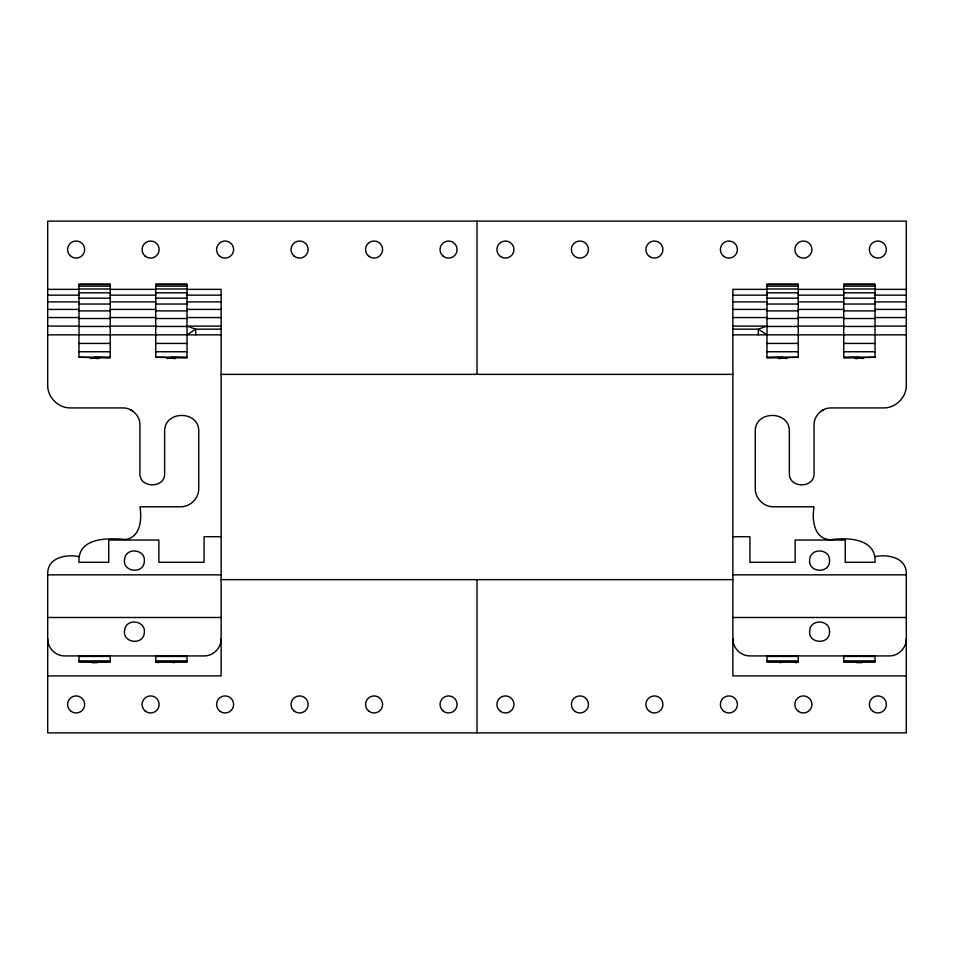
<?xml version="1.0" encoding="UTF-8"?>
<svg xmlns="http://www.w3.org/2000/svg" width="954" height="954" viewBox="0 0 954 954"><rect width="100%" height="100%" fill="white"/><g stroke="black" fill="none" stroke-linecap="round" stroke-linejoin="round"><path stroke-width="1.43" d="M221.125 638.858C221.304 647.981 213.183 656.09 204.073 655.923L64.753 655.923C55.642 656.09 47.533 647.981 47.7 638.858M906.3 638.858C906.467 647.981 898.358 656.09 889.247 655.923L749.927 655.923C740.817 656.09 732.696 647.981 732.875 638.858M221.125 536.708L204.073 536.708L204.073 562.288L158.877 562.288L158.877 540.036L108.756 540.036L108.756 562.288L78.979 562.288C77.477 536.959 108.506 537.961 125.558 539.475C140.739 537.329 141.967 518.654 139.94 506.801L180.485 506.801C190.251 506.979 198.945 498.298 198.754 488.52L198.754 431.923C199.72 409.958 163.671 409.958 164.637 431.923L164.637 473.554C165.125 488.591 139.463 488.591 139.94 473.554L139.94 424.971C140.119 415.849 132.01 407.74 122.887 407.918L70.441 407.918C58.289 408.145 47.473 397.329 47.7 385.166L47.7 221.125L906.3 221.125L906.3 385.166C906.527 397.329 895.711 408.145 883.559 407.918L831.113 407.918C821.99 407.74 813.881 415.849 814.06 424.971L814.06 473.554C814.537 488.591 788.875 488.591 789.363 473.554L789.363 431.923C790.329 409.958 754.28 409.958 755.246 431.923L755.246 488.52C755.055 498.298 763.749 506.979 773.515 506.801L814.06 506.801C811.639 519.668 814.012 539.773 831.113 539.678C848.011 537.317 876.476 538.402 875.021 562.288L845.244 562.288L845.244 540.036L795.123 540.036L795.123 562.288L749.927 562.288L749.927 536.708L732.875 536.708M821.084 411.174L823.374 409.779M187.008 334.842L195.701 329.166L221.125 329.166M780.026 358.74L782.626 357.655L798.259 357.273L798.259 284.125L766.992 284.125L766.992 357.655L782.626 357.655L786.895 358.537M856.787 358.74L859.387 357.655L875.021 357.273L875.021 284.125L843.753 284.125L843.753 357.655L859.387 357.655L863.656 358.537M90.344 358.537L94.613 357.655L110.247 357.655L110.247 284.125L78.979 284.125L78.979 357.273L94.613 357.655L98.87 358.537M167.105 358.537L171.374 357.655L187.008 357.655L187.008 284.125L155.74 284.125L155.74 357.273L171.374 357.655L175.631 358.537M778.369 358.537L782.626 357.655M855.13 358.537L859.387 357.655M795.421 662.696L798.259 662.219L798.259 655.923M91.751 662.672L97.439 662.672M779.788 662.672L782.626 662.219M856.561 662.672L862.249 662.672M766.992 357.655L782.626 357.273M843.753 357.655L859.387 357.273M78.979 284.519L110.247 284.519M155.74 284.519L187.008 284.519M766.992 284.519L798.259 284.519M843.753 284.519L875.021 284.519M78.979 286.188L110.247 286.188M155.74 286.188L187.008 286.188M766.992 286.188L798.259 286.188M843.753 286.188L875.021 286.188M78.979 288.955L110.247 288.955M155.74 288.955L187.008 288.955M766.992 288.955L798.259 288.955M843.753 288.955L875.021 288.955M47.7 289.36L78.979 289.36M110.247 289.36L155.74 289.36M187.008 289.36L221.125 289.36L221.125 675.897L47.7 675.897M766.992 289.36L732.875 289.36L732.875 675.897L906.3 675.897M798.259 289.36L843.753 289.36M875.021 289.36L906.3 289.36M78.979 292.83L110.247 292.83M155.74 292.83L187.008 292.83M766.992 292.83L798.259 292.83M843.753 292.83L875.021 292.83M47.7 295.156L78.979 295.156M110.247 295.156L155.74 295.156M187.008 295.156L221.125 295.156M732.875 295.156L766.992 295.156M798.259 295.156L843.753 295.156M875.021 295.156L906.3 295.156M78.979 298.161L110.247 298.161M155.74 298.161L187.008 298.161M766.992 298.161L798.259 298.161M843.753 298.161L875.021 298.161M47.7 301.893L78.979 301.893M110.247 301.893L155.74 301.893M187.008 301.893L221.125 301.893M732.875 301.893L766.992 301.893M798.259 301.893L843.753 301.893M875.021 301.893L906.3 301.893M78.979 304.04L110.247 304.04M155.74 304.04L187.008 304.04M766.992 304.04L798.259 304.04M843.753 304.04L875.021 304.04M47.7 309.418L78.979 309.418M110.247 309.418L155.74 309.418M187.008 309.418L221.125 309.418M732.875 309.418L766.992 309.418M798.259 309.418L843.753 309.418M875.021 309.418L906.3 309.418M78.979 310.873L110.247 310.873M155.74 310.873L187.008 310.873M766.992 310.873L798.259 310.873M843.753 310.873L875.021 310.873M47.7 317.551L78.979 317.551M110.247 317.551L155.74 317.551M187.008 317.551L221.125 317.551M732.875 317.551L766.992 317.551M798.259 317.551L843.753 317.551M875.021 317.551L906.3 317.551M78.979 318.517L110.247 318.517M155.74 318.517L187.008 318.517M766.992 318.517L798.259 318.517M843.753 318.517L875.021 318.517M47.7 326.089L78.979 326.089M110.247 326.089L155.74 326.089M221.125 326.089L187.008 326.089L195.701 329.166L195.701 334.842M732.875 326.089L766.992 326.089L758.299 329.166L732.875 329.166M798.259 326.089L843.753 326.089M875.021 326.089L906.3 326.089M78.979 326.459L110.247 326.459M155.74 326.459L187.008 326.459M766.992 326.459L798.259 326.459M843.753 326.459L875.021 326.459M47.7 334.842L221.125 334.842M732.875 334.842L906.3 334.842M78.979 343.428L110.247 343.428M155.74 343.428L187.008 343.428M766.992 343.428L798.259 343.428M843.753 343.428L875.021 343.428M78.979 351.752L110.247 351.752M155.74 351.752L187.008 351.752M766.992 351.752L798.259 351.752M843.753 351.752L875.021 351.752M78.979 357.273L110.247 357.273M155.74 357.273L187.008 357.273M766.992 357.273L798.259 357.273M843.753 357.273L875.021 357.273M221.125 374.362L732.875 374.362M78.979 556.599C66.351 554.071 47.557 557.386 47.7 573.664L47.7 732.875L906.3 732.875L906.3 573.664C906.443 557.386 887.649 554.071 875.021 556.599M47.7 574.845L221.125 574.845M732.875 574.845L906.3 574.845M221.125 579.638L732.875 579.638M47.7 617.488L221.125 617.488M732.875 617.488L906.3 617.488M78.979 656.424L110.247 656.424M155.74 656.424L187.008 656.424M766.992 656.424L798.259 656.424M843.753 656.424L875.021 656.424M78.979 660.884L110.247 660.884M155.74 660.884L187.008 660.884M766.992 660.884L798.259 660.884M843.753 660.884L875.021 660.884M155.74 655.923L155.74 662.219L187.008 662.219L187.008 655.923M798.259 662.219L766.992 662.219L766.992 655.923M171.374 357.273L187.008 357.655M94.613 357.273L110.247 357.655M171.374 662.219L174.212 662.672M155.74 662.219L158.579 662.696M171.374 357.655L173.974 358.74M94.613 357.655L97.213 358.74M130.626 409.779L132.916 411.174M766.992 334.842L758.299 329.166L758.299 334.842M875.021 655.923L875.021 662.219L843.753 662.219L843.753 655.923M477 221.125L477 374.362M477 579.638L477 732.875M110.247 655.923L110.247 662.219L78.979 662.219L78.979 655.923M124.604 558.949C121.826 572.03 143.72 574.845 144.328 561.477C145.95 549.289 126.107 546.749 124.604 558.949M124.604 630.034C121.826 643.115 143.72 645.918 144.328 632.55C145.95 620.362 126.107 617.822 124.604 630.034M829.539 560.63C830.063 573.998 808.014 573.068 809.672 559.783C810.137 547.501 830.111 548.359 829.539 560.63M829.539 631.715C830.063 645.071 808.014 644.141 809.672 630.868C810.137 618.586 830.111 619.432 829.539 631.715M70.656 710.992A8.526 8.526 0 0 0 84.536 705.912A8.526 8.526 0 0 0 73.196 696.432A8.526 8.526 0 0 0 70.656 710.992M145.151 710.992A8.526 8.526 0 0 0 159.02 705.912A8.526 8.526 0 0 0 147.691 696.432A8.526 8.526 0 0 0 145.151 710.992M219.635 710.992A8.526 8.526 0 0 0 233.503 705.912A8.526 8.526 0 0 0 222.175 696.432A8.526 8.526 0 0 0 219.635 710.992M294.118 710.992A8.526 8.526 0 0 0 307.999 705.912A8.526 8.526 0 0 0 296.658 696.432A8.526 8.526 0 0 0 294.118 710.992M368.614 710.992A8.526 8.526 0 0 0 382.482 705.912A8.526 8.526 0 0 0 371.154 696.432A8.526 8.526 0 0 0 368.614 710.992M443.097 710.992A8.526 8.526 0 0 0 456.966 705.912A8.526 8.526 0 0 0 445.637 696.432A8.526 8.526 0 0 0 443.097 710.992M70.656 256.101A8.526 8.526 0 0 0 84.536 251.021A8.526 8.526 0 0 0 73.196 241.541A8.526 8.526 0 0 0 70.656 256.101M145.151 256.101A8.526 8.526 0 0 0 159.02 251.021A8.526 8.526 0 0 0 147.691 241.541A8.526 8.526 0 0 0 145.151 256.101M219.635 256.101A8.526 8.526 0 0 0 233.503 251.021A8.526 8.526 0 0 0 222.175 241.541A8.526 8.526 0 0 0 219.635 256.101M294.118 256.101A8.526 8.526 0 0 0 307.999 251.021A8.526 8.526 0 0 0 296.658 241.541A8.526 8.526 0 0 0 294.118 256.101M368.614 256.101A8.526 8.526 0 0 0 382.482 251.021A8.526 8.526 0 0 0 371.154 241.541A8.526 8.526 0 0 0 368.614 256.101M443.097 256.101A8.526 8.526 0 0 0 456.966 251.021A8.526 8.526 0 0 0 445.637 241.541A8.526 8.526 0 0 0 443.097 256.101M872.97 711.422A8.526 8.526 0 0 0 886.361 705.197A8.526 8.526 0 0 0 874.281 696.706A8.526 8.526 0 0 0 872.97 711.422M798.474 711.422A8.526 8.526 0 0 0 811.878 705.197A8.526 8.526 0 0 0 799.786 696.706A8.526 8.526 0 0 0 798.474 711.422M723.991 711.422A8.526 8.526 0 0 0 737.394 705.197A8.526 8.526 0 0 0 725.302 696.706A8.526 8.526 0 0 0 723.991 711.422M649.507 711.422A8.526 8.526 0 0 0 662.899 705.197A8.526 8.526 0 0 0 650.819 696.706A8.526 8.526 0 0 0 649.507 711.422M575.012 711.422A8.526 8.526 0 0 0 588.415 705.197A8.526 8.526 0 0 0 576.323 696.706A8.526 8.526 0 0 0 575.012 711.422M500.528 711.422A8.526 8.526 0 0 0 513.932 705.197A8.526 8.526 0 0 0 501.84 696.706A8.526 8.526 0 0 0 500.528 711.422M872.97 256.531A8.526 8.526 0 0 0 886.361 250.318A8.526 8.526 0 0 0 874.281 241.815A8.526 8.526 0 0 0 872.97 256.531M798.474 256.531A8.526 8.526 0 0 0 811.878 250.318A8.526 8.526 0 0 0 799.786 241.815A8.526 8.526 0 0 0 798.474 256.531M723.991 256.531A8.526 8.526 0 0 0 737.394 250.318A8.526 8.526 0 0 0 725.302 241.815A8.526 8.526 0 0 0 723.991 256.531M649.507 256.531A8.526 8.526 0 0 0 662.899 250.318A8.526 8.526 0 0 0 650.819 241.815A8.526 8.526 0 0 0 649.507 256.531M575.012 256.531A8.526 8.526 0 0 0 588.415 250.318A8.526 8.526 0 0 0 576.323 241.815A8.526 8.526 0 0 0 575.012 256.531M500.528 256.531A8.526 8.526 0 0 0 513.932 250.318A8.526 8.526 0 0 0 501.84 241.815A8.526 8.526 0 0 0 500.528 256.531"/></g></svg>
